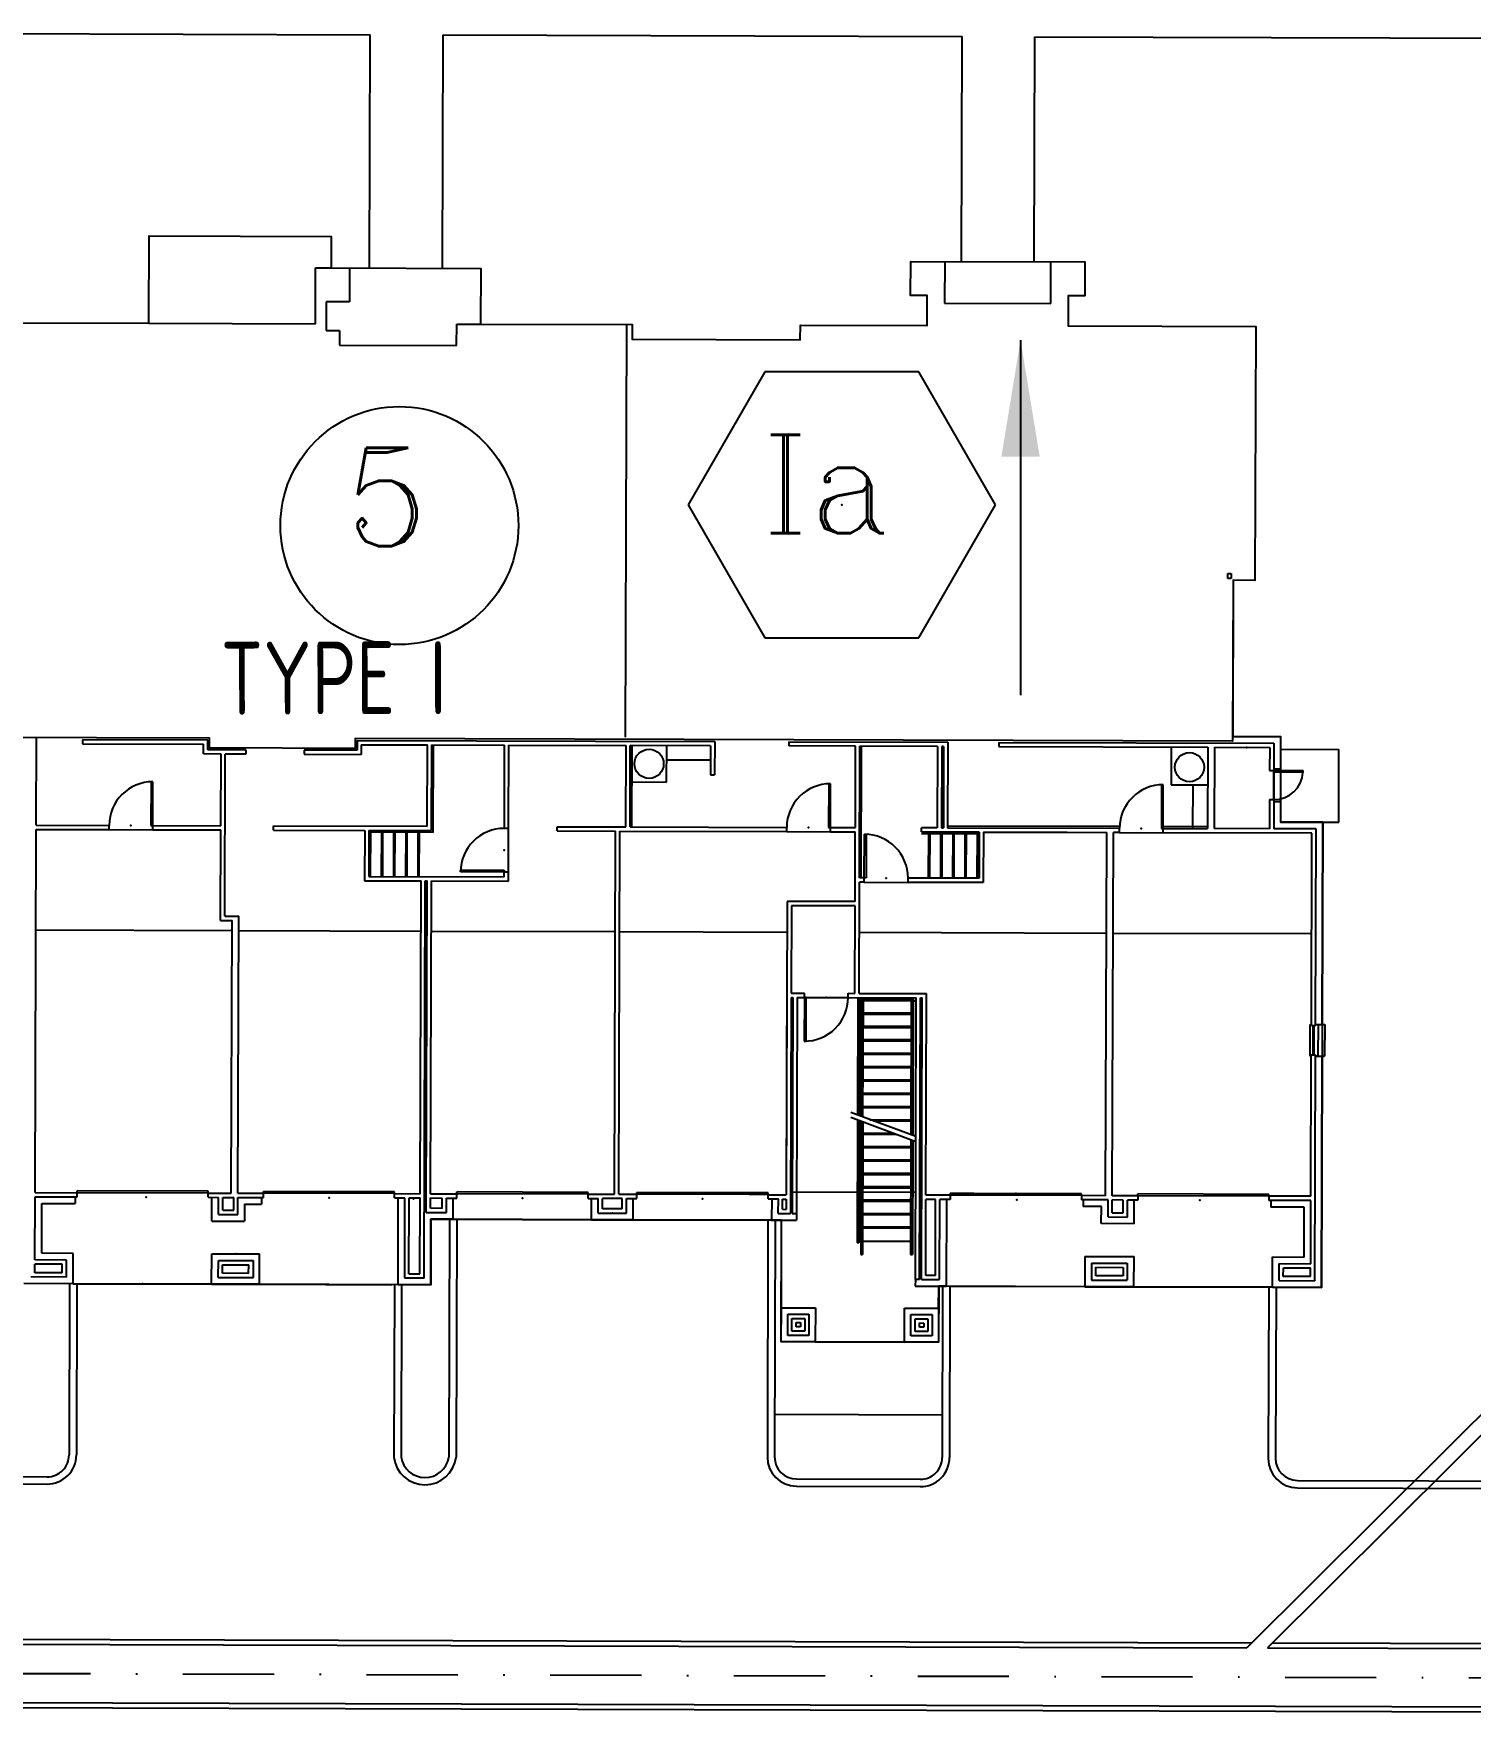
# Model space of a CAD drawing. Header units: feet. Extents: x 26064 to 27719, y 16802 to 28989.
# Drawn here: x 26972.8 to 27071.3, y 17571.9 to 17687.1 of the extents above; entities that cross this region are included whole.
import ezdxf
from ezdxf.enums import TextEntityAlignment as Align

# ---------------------------------------------------------------- set-up
doc = ezdxf.new("R2010")
doc.units = ezdxf.units.FT
doc.header["$LTSCALE"] = 50
doc.header["$MEASUREMENT"] = 0
doc.header["$PDSIZE"] = -0.5
doc.linetypes.add('CENTERPL', pattern=[0.25, 0.125, -0.0625, 0, -0.0625])
for name, color, linetype in [('BUILDING-DOORS-EXT', 2, 'Continuous'), ('BUILDING-INTERIOR', 251, 'Continuous'), ('BUILDINGS', 5, 'Continuous'), ('CL-ROADS', 9, 'CENTERPL'), ('CURB-B', 4, 'Continuous'), ('CURB-F', 32, 'Continuous'), ('SD-INNER', 51, 'Continuous'), ('SD-OUTER', 6, 'Continuous'), ('SD-OUTER-PRIVATE', 6, 'Continuous'), ('SD-STRUCTURE', 6, 'Continuous'), ('SIDEWALK', 9, 'Continuous')]:
    doc.layers.add(name, color=color, linetype=linetype)
doc.styles.add('DCADTXTSTYLE2', font='ARCHITXT')
doc.styles.add('DCADTXTSTYLE3', font='ROMANC')
doc.styles.add('ls80', font='simplex', dxfattribs={"oblique": 15, "height": 4})
doc.dimstyles.new('dim', dxfattribs={"dimtxt": 0.18, "dimasz": 0.16, "dimexe": 0.0625, "dimexo": 0.0625, "dimgap": 0.03, "dimtad": 3, "dimdec": 4, "dimzin": 0, "dimdsep": 46, "dimtxsty": 'ls80', "dimcen": 0.09, "dimclrd": 256, "dimclre": 256, "dimclrt": 256, "dimaunit": 1, "dimadec": 4, "dimazin": 0, "dimtfac": 1, "dimtdec": 4, "dimtofl": 0, "dimtmove": 2, "dimatfit": 3, "dimfxl": 0, "dimtolj": 1, "dimtzin": 0, "dimlwd": -1, "dimlwe": -1, "dimarcsym": 0})

msp = doc.modelspace()

# ---------------------------------------------------------------- linework, layer by layer
at = {"layer": 'BUILDING-DOORS-EXT', "color": 7}
for p, q in [((27059.84888, 17636.44082), (27057.84965, 17636.44665)), ((27057.85001, 17636.5716), (27059.84924, 17636.56577)), ((27059.84888, 17636.4408), (27059.84924, 17636.56575))]:
    msp.add_line(p, q, dxfattribs=at)
msp.add_arc((27057.8708, 17636.55069), 1.9785, 269.2292546, 356.8887487, dxfattribs=at)
at = {"layer": 'BUILDING-INTERIOR', "color": 7, "ltscale": 12}
for p, q in [((26992.10995, 17667.21035), (26992.12114, 17671.04221)), ((26992.12114, 17671.04221), (26993.18323, 17671.03911)), ((26994.45358, 17671.03541), (26994.44677, 17668.70296)), ((27035.27287, 17671.47856), (27035.26455, 17668.62549)), ((27042.5534, 17668.60421), (27042.56172, 17671.45728)), ((26992.84322, 17668.70764), (26992.8375, 17666.75006)), ((26994.44677, 17668.70296), (26992.84322, 17668.70764)), ((27035.26455, 17668.62549), (27042.5534, 17668.60421)), ((26980.67686, 17667.24372), (26992.10995, 17667.21035)), ((27001.78948, 17665.72431), (27001.79373, 17667.18208)), ((27001.79373, 17667.18208), (27003.43893, 17667.17728)), ((27013.4351, 17667.14811), (27013.35256, 17638.86733)), ((26992.8375, 17666.75006), (26993.75381, 17666.74739)), ((26993.75381, 17666.74739), (26993.7509, 17665.74777)), ((26993.7509, 17665.74777), (27001.78948, 17665.72431)), ((27054.68127, 17649.74257), (27054.68225, 17650.07577)), ((27054.68225, 17650.07577), (27054.93215, 17650.07504)), ((27054.93215, 17650.07504), (27054.93118, 17649.74184)), ((27054.93118, 17649.74184), (27054.68127, 17649.74257)), ((26972.95424, 17632.82088), (26972.97175, 17638.81856)), ((26976.13683, 17638.68437), (26976.13598, 17638.39282)), ((26976.13598, 17638.39282), (26984.42447, 17638.36862)), ((26984.71687, 17638.65933), (26976.13683, 17638.68437)), ((26984.42252, 17637.70221), (26984.42447, 17638.36862)), ((26984.71493, 17637.99292), (26984.71687, 17638.65933)), ((26994.96293, 17638.62945), (26994.96099, 17637.96304)), ((26994.96293, 17638.62945), (27019.49517, 17638.55784)), ((26995.25364, 17638.33705), (26995.25169, 17637.67064)), ((26995.25364, 17638.33705), (26999.79354, 17638.3238)), ((27019.49517, 17638.55784), (27019.48849, 17636.26706)), ((27024.57658, 17638.54301), (27024.57574, 17638.25146)), ((27024.57659, 17638.54301), (27035.48903, 17638.51116)), ((27035.48903, 17638.51116), (27035.47189, 17632.63842)), ((27038.98768, 17638.50095), (27038.98683, 17638.2094)), ((27038.98768, 17638.50095), (27057.85548, 17638.44589)), ((27055.02452, 17638.91231), (27058.31497, 17638.90271)), ((27057.85548, 17638.44589), (27057.85001, 17636.5716)), ((27058.31497, 17638.90271), (27058.30853, 17636.69521)), ((26985.63037, 17637.69869), (26984.42252, 17637.70221)), ((26987.33892, 17637.98526), (26984.71493, 17637.99292)), ((26985.61603, 17632.78393), (26985.63037, 17637.69869)), ((26985.88947, 17626.57713), (26985.92193, 17637.69784)), ((26987.33807, 17637.6937), (26985.92193, 17637.69784)), ((26987.33892, 17637.98526), (26987.33807, 17637.6937)), ((26991.33741, 17637.97362), (26991.33656, 17637.68206)), ((26991.33656, 17637.68206), (26995.25169, 17637.67064)), ((26994.96099, 17637.96304), (26991.33741, 17637.97362)), ((26999.77724, 17632.7426), (26999.79354, 17638.3238)), ((27000.06795, 17632.45019), (27000.08509, 17638.32294)), ((27000.08509, 17638.32294), (27005.08317, 17638.30835)), ((27000.19254, 17632.32488), (27000.21005, 17638.32257)), ((27005.06652, 17632.6022), (27005.08317, 17638.30835)), ((27005.35807, 17632.60135), (27005.37472, 17638.3075)), ((27005.37472, 17638.3075), (27013.41333, 17638.28404)), ((27013.39705, 17632.70285), (27013.41333, 17638.28404)), ((27013.68859, 17632.702), (27013.70488, 17638.28318)), ((27019.20277, 17638.26714), (27013.70488, 17638.28318)), ((27013.81354, 17632.70163), (27013.82983, 17638.28282)), ((27019.19985, 17637.26752), (27016.201, 17637.27628)), ((27019.20277, 17638.26714), (27019.19693, 17636.26791)), ((27029.15725, 17638.23809), (27024.57574, 17638.25146)), ((27029.14095, 17632.6569), (27029.15725, 17638.23809)), ((27029.42241, 17629.19903), (27029.4488, 17638.23724)), ((27034.78012, 17638.22168), (27029.4488, 17638.23724)), ((27029.54737, 17629.19867), (27029.57375, 17638.23687)), ((27034.78012, 17638.22168), (27034.76382, 17632.64049)), ((27035.07167, 17638.22083), (27035.05538, 17632.63964)), ((27035.19662, 17638.22046), (27035.07167, 17638.22083)), ((27035.19662, 17638.22046), (27035.18033, 17632.63927)), ((27038.98683, 17638.2094), (27053.31465, 17638.16758)), ((27053.31465, 17638.16758), (27053.29836, 17632.58639)), ((27053.77281, 17638.16624), (27053.75652, 17632.58506)), ((27053.77281, 17638.16624), (27057.56308, 17638.15518)), ((27057.56308, 17638.15518), (27057.55846, 17636.57245)), ((27019.19693, 17636.26791), (27019.48849, 17636.26706)), ((27057.55846, 17636.57245), (27057.85002, 17636.5716)), ((27057.85002, 17636.5716), (27057.84369, 17634.40576)), ((27057.84418, 17634.57237), (27057.85001, 17636.5716)), ((27057.84965, 17636.44665), (27057.85002, 17636.5716)), ((27057.85037, 17636.69655), (27058.30853, 17636.69521)), ((26980.83497, 17635.79676), (26980.82621, 17632.79791)), ((26980.95992, 17635.79639), (26980.83497, 17635.79676)), ((26980.95117, 17632.79754), (26980.95992, 17635.79639)), ((27027.31711, 17635.6611), (27027.30836, 17632.66225)), ((27027.44206, 17635.66073), (27027.31711, 17635.6611)), ((27027.43331, 17632.66188), (27027.44206, 17635.66073)), ((27050.14171, 17635.59448), (27050.13296, 17632.59563)), ((27050.26666, 17635.59412), (27050.14171, 17635.59448)), ((27050.25791, 17632.59527), (27050.26666, 17635.59412)), ((27052.29874, 17632.58931), (27052.3075, 17635.58816)), ((27057.55263, 17634.57322), (27057.5468, 17632.574)), ((27057.55263, 17634.57322), (27057.84418, 17634.57237)), ((27057.84419, 17634.57237), (27057.83835, 17632.57314)), ((27057.84382, 17634.44742), (27058.30198, 17634.44608)), ((27058.30198, 17634.44608), (27058.29784, 17633.02996)), ((26972.95424, 17632.82088), (26977.95232, 17632.8063)), ((26977.95147, 17632.51474), (26977.95232, 17632.8063)), ((26980.82621, 17632.79791), (26980.95117, 17632.79754)), ((26980.95031, 17632.50599), (26980.95117, 17632.79754)), ((26980.95117, 17632.79754), (26985.61603, 17632.78393)), ((26989.2388, 17632.4818), (26989.23965, 17632.77335)), ((26989.23965, 17632.77335), (26999.77724, 17632.7426)), ((27005.35807, 17632.60135), (27005.06652, 17632.6022)), ((27005.34932, 17629.6025), (27005.35807, 17632.60135)), ((27008.68963, 17632.42503), (27008.69049, 17632.71659)), ((27008.69049, 17632.71659), (27013.39704, 17632.70285)), ((27013.68859, 17632.702), (27024.43446, 17632.67064)), ((27024.43361, 17632.37908), (27024.43446, 17632.67064)), ((27027.30836, 17632.66225), (27027.43331, 17632.66188)), ((27027.43246, 17632.37033), (27027.43331, 17632.66188)), ((27027.43331, 17632.66188), (27029.14095, 17632.6569)), ((27033.6801, 17632.35209), (27033.68095, 17632.64365)), ((27034.76382, 17632.64049), (27033.68095, 17632.64365)), ((27035.05538, 17632.63964), (27035.18033, 17632.63927)), ((27035.47189, 17632.63842), (27047.25907, 17632.60402)), ((27047.25943, 17632.72897), (27035.47225, 17632.76337)), ((27047.25821, 17632.31246), (27047.25907, 17632.60402)), ((27050.13296, 17632.59563), (27050.25791, 17632.59527)), ((27050.25706, 17632.30371), (27050.25791, 17632.59527)), ((27050.25791, 17632.59527), (27053.29836, 17632.58639)), ((27053.29872, 17632.71135), (27050.25828, 17632.72022)), ((27057.5468, 17632.574), (27053.75652, 17632.58506)), ((27060.75388, 17632.56463), (27057.83835, 17632.57314)), ((27061.21337, 17633.02145), (27058.29784, 17633.02996)), ((27061.17289, 17619.15178), (27061.21337, 17633.02145)), ((26972.8807, 17607.62224), (26972.95339, 17632.52933)), ((26972.95339, 17632.52933), (26977.95147, 17632.51474)), ((26977.95147, 17632.51474), (26980.95031, 17632.50599)), ((26980.95031, 17632.50599), (26985.61518, 17632.49238)), ((26985.59706, 17626.28643), (26985.61518, 17632.49238)), ((26989.2388, 17632.4818), (26995.48638, 17632.46357)), ((26995.48638, 17632.46357), (26995.47629, 17629.00655)), ((26995.77794, 17632.46271), (26995.7687, 17629.29726)), ((26995.77794, 17632.46271), (27000.06795, 17632.45019)), ((26995.89365, 17629.29689), (26995.90289, 17632.46235)), ((27000.19254, 17632.32488), (26995.90252, 17632.3374)), ((26996.72667, 17629.29446), (26996.73591, 17632.45992)), ((26997.55968, 17629.29203), (26997.56892, 17632.45749)), ((26998.39269, 17629.2896), (26998.40193, 17632.45506)), ((26999.22571, 17629.28717), (26999.23495, 17632.45262)), ((27008.68963, 17632.42503), (27012.68811, 17632.41336)), ((27012.61541, 17607.50627), (27012.68811, 17632.41336)), ((27012.90696, 17607.50542), (27012.97966, 17632.41251)), ((27012.97966, 17632.41251), (27024.43361, 17632.37908)), ((27024.43361, 17632.37908), (27027.43246, 17632.37033)), ((27027.43246, 17632.37033), (27029.1401, 17632.36534)), ((27029.12612, 17627.57551), (27029.1401, 17632.36534)), ((27029.75562, 17629.19806), (27029.76437, 17632.19691)), ((27029.76437, 17632.19691), (27029.88932, 17632.19654)), ((27029.88932, 17632.19654), (27029.88057, 17629.1977)), ((27037.63656, 17632.21559), (27033.67974, 17632.22714)), ((27037.63692, 17632.34055), (27033.6801, 17632.35209)), ((27034.17067, 17629.18518), (27034.17991, 17632.35064)), ((27035.00368, 17629.18274), (27035.01292, 17632.3482)), ((27035.8367, 17629.18031), (27035.84593, 17632.34577)), ((27036.66971, 17629.17788), (27036.67895, 17632.34334)), ((27037.50272, 17629.17545), (27037.51196, 17632.34091)), ((27037.63692, 17632.34055), (27037.62768, 17629.17509)), ((27037.92848, 17632.33969), (27037.91839, 17628.88268)), ((27043.67625, 17632.32292), (27037.92848, 17632.33969)), ((27037.97009, 17632.33957), (27046.38355, 17632.31502)), ((27046.31086, 17607.40792), (27046.38355, 17632.31502)), ((27046.76901, 17607.40658), (27046.84171, 17632.31368)), ((27047.25821, 17632.31246), (27046.84171, 17632.31368)), ((27047.25821, 17632.31246), (27050.25706, 17632.30371)), ((27060.46147, 17632.27393), (27050.25706, 17632.30371)), ((27060.42294, 17619.07066), (27060.46147, 17632.27393)), ((27060.71449, 17619.06981), (27060.75388, 17632.56463)), ((26995.7687, 17629.29726), (27005.05679, 17629.27015)), ((27002.05892, 17629.6121), (27002.05928, 17629.73706)), ((27005.05777, 17629.60335), (27002.05892, 17629.6121)), ((27002.05928, 17629.73706), (27005.05813, 17629.7283)), ((27005.05679, 17629.27015), (27005.05777, 17629.60335)), ((27005.05813, 17629.7283), (27005.05777, 17629.60335)), ((27005.34932, 17629.6025), (27005.05777, 17629.60335)), ((27005.3475, 17628.97774), (27005.34932, 17629.6025)), ((27029.75562, 17629.19806), (27029.42241, 17629.19903)), ((27029.75477, 17628.90651), (27029.75562, 17629.19806)), ((27029.88057, 17629.1977), (27029.75562, 17629.19806)), ((27032.75361, 17628.89775), (27032.75447, 17629.18931)), ((27037.62768, 17629.17509), (27032.75447, 17629.18931)), ((26995.47629, 17629.00655), (26999.3498, 17628.99525)), ((26999.2872, 17607.54517), (26999.3498, 17628.99525)), ((26999.56186, 17601.75486), (26999.64136, 17628.9944)), ((26999.64136, 17628.9944), (26999.76631, 17628.99403)), ((26999.69994, 17606.25278), (26999.76631, 17628.99403)), ((26999.99526, 17607.5431), (27000.05786, 17628.99318)), ((27000.05786, 17628.99318), (27005.3475, 17628.97774)), ((27029.39932, 17621.28542), (27029.42156, 17628.90748)), ((27029.75477, 17628.90651), (27029.42156, 17628.90748)), ((27029.75477, 17628.90651), (27032.75361, 17628.89775)), ((27037.91839, 17628.88268), (27032.75361, 17628.89775)), ((27033.75332, 17628.89484), (27033.62837, 17628.8952)), ((27024.46128, 17627.58912), (27024.40257, 17607.47187)), ((27029.12612, 17627.57551), (27024.46128, 17627.58912)), ((27024.75198, 17627.29672), (27024.73448, 17621.29903)), ((27029.12527, 17627.28395), (27024.75198, 17627.29672)), ((27029.10776, 17621.28627), (27029.12527, 17627.28395)), ((26985.59706, 17626.28643), (26986.38842, 17626.28412)), ((26985.88947, 17626.57713), (26986.84743, 17626.57434)), ((26986.33384, 17607.58297), (26986.38842, 17626.28412)), ((26986.792, 17607.58164), (26986.84743, 17626.57434)), ((26986.38635, 17625.57606), (26972.93321, 17625.61533)), ((26999.33971, 17625.53825), (26986.84451, 17625.57472)), ((27012.66793, 17625.49935), (27000.04777, 17625.53619)), ((27024.45508, 17625.46495), (27012.95948, 17625.4985)), ((27046.36338, 17625.40101), (27029.41147, 17625.45048)), ((27060.44127, 17625.35992), (27046.82153, 17625.39967)), ((27024.44783, 17622.93633), (27024.40269, 17607.47186)), ((27024.73938, 17622.93548), (27024.73461, 17621.29903)), ((27029.10789, 17621.28627), (27029.11267, 17622.92272)), ((27029.39945, 17621.28542), (27029.40422, 17622.92187)), ((27024.73461, 17621.29903), (27025.65092, 17621.29636)), ((27025.65007, 17621.0048), (27025.65092, 17621.29636)), ((27028.64892, 17620.99605), (27028.64977, 17621.2876)), ((27028.64977, 17621.2876), (27029.10789, 17621.28627)), ((27029.39945, 17621.28542), (27034.02262, 17621.27192)), ((27033.98213, 17607.4439), (27034.02249, 17621.27193)), ((27033.98226, 17607.4439), (27034.02262, 17621.27192)), ((27024.73363, 17621.00748), (27024.69031, 17606.17984)), ((27024.73375, 17621.00748), (27024.69044, 17606.17984)), ((27024.73375, 17621.00748), (27024.85871, 17621.00711)), ((27024.85871, 17621.00711), (27024.81538, 17606.17948)), ((27025.15026, 17621.00626), (27025.10693, 17606.17863)), ((27025.15026, 17621.00626), (27025.65007, 17621.0048)), ((27025.65007, 17621.0048), (27025.64132, 17618.00595)), ((27025.65007, 17621.0048), (27028.64892, 17620.99605)), ((27025.77502, 17621.00444), (27025.65007, 17621.0048)), ((27025.76627, 17618.00559), (27025.77502, 17621.00444)), ((27028.64892, 17620.99605), (27033.3137, 17620.98243)), ((27033.2573, 17601.65653), (27033.3137, 17620.98243)), ((27033.54886, 17601.65568), (27033.60526, 17620.98158)), ((27033.60526, 17620.98158), (27033.73021, 17620.98122)), ((27033.67381, 17601.65531), (27033.73021, 17620.98122)), ((27060.33357, 17616.98837), (27060.33988, 17619.15421)), ((27060.33988, 17619.15421), (27060.42318, 17619.15397)), ((27060.42294, 17619.07066), (27060.71449, 17619.06981)), ((27060.54205, 17617.07107), (27060.54789, 17619.0703)), ((27060.58954, 17619.07018), (27060.58371, 17617.07095)), ((27060.71474, 17619.15311), (27060.88134, 17619.15263)), ((27060.71474, 17619.15311), (27061.17289, 17619.15178)), ((27060.88134, 17619.15263), (27060.87502, 17616.98679)), ((27061.17289, 17619.15178), (27061.3395, 17619.15129)), ((27061.3395, 17619.15129), (27061.33317, 17616.98546)), ((27025.64132, 17618.00595), (27025.76627, 17618.00559)), ((27060.41686, 17616.98813), (27060.33357, 17616.98837)), ((27060.38878, 17607.36683), (27060.4171, 17617.07143)), ((27060.4171, 17617.07143), (27060.70866, 17617.07058)), ((27060.66344, 17601.57654), (27060.70866, 17617.07058)), ((27060.87502, 17616.98679), (27060.70841, 17616.98728)), ((27060.70841, 17616.98728), (27061.16657, 17616.98594)), ((27061.12026, 17601.11705), (27061.16657, 17616.98594)), ((27061.16657, 17616.98594), (27061.33317, 17616.98546)), ((27029.2907, 17612.58728), (27029.26614, 17604.16725)), ((27029.41551, 17612.53953), (27029.39109, 17604.16689)), ((27029.54033, 17612.49179), (27029.51373, 17603.37516)), ((27029.66515, 17612.44405), (27029.63868, 17603.37479)), ((27029.41017, 17610.70604), (27029.53512, 17610.70568)), ((27029.41284, 17611.62235), (27029.53779, 17611.62199)), ((27029.66007, 17610.70531), (27032.95048, 17610.69571)), ((27029.66275, 17611.62163), (27031.95674, 17611.61493)), ((27032.95204, 17611.23422), (27032.92908, 17603.36519)), ((27033.07685, 17611.18648), (27033.05403, 17603.36483)), ((27029.4075, 17609.78973), (27029.53244, 17609.78936)), ((27029.6574, 17609.789), (27032.9478, 17609.77939)), ((27029.40482, 17608.87341), (27029.52977, 17608.87305)), ((27029.65472, 17608.87268), (27032.94513, 17608.86308)), ((26972.8672, 17602.99901), (26972.87985, 17607.33068)), ((26972.87985, 17607.33068), (26975.75374, 17607.32229)), ((26972.8807, 17607.62224), (26975.75459, 17607.61385)), ((26975.62879, 17607.32266), (26975.62745, 17606.8645)), ((26975.75374, 17607.32229), (26975.75459, 17607.61385)), ((26975.75459, 17607.61385), (26975.75496, 17607.7388)), ((26984.75113, 17607.58759), (26975.75459, 17607.61385)), ((26984.7515, 17607.71254), (26975.75496, 17607.7388)), ((26984.75028, 17607.29604), (26984.75113, 17607.58759)), ((26984.75028, 17607.29604), (26985.45834, 17607.29397)), ((26984.75113, 17607.58759), (26984.7515, 17607.71254)), ((26984.75113, 17607.58759), (26986.33384, 17607.58297)), ((26984.99544, 17605.67092), (26985.00019, 17607.29531)), ((26985.45494, 17606.12774), (26985.45834, 17607.29397)), ((26985.74734, 17606.41844), (26985.7499, 17607.29312)), ((26985.7499, 17607.29312), (26986.4996, 17607.29093)), ((26986.49704, 17606.41626), (26986.4996, 17607.29093)), ((26986.78775, 17606.12385), (26986.79115, 17607.29008)), ((26986.79115, 17607.29008), (26988.54048, 17607.28498)), ((26986.792, 17607.58164), (26988.54133, 17607.57653)), ((26988.41553, 17607.28534), (26988.41419, 17606.82718)), ((26988.54048, 17607.28498), (26988.54133, 17607.57653)), ((26988.54133, 17607.57653), (26988.54169, 17607.70148)), ((26997.53787, 17607.55027), (26988.54133, 17607.57653)), ((26997.53824, 17607.67522), (26988.54169, 17607.70148)), ((26997.53702, 17607.25872), (26997.53787, 17607.55027)), ((26997.53702, 17607.25872), (26998.24508, 17607.25665)), ((26997.53787, 17607.55027), (26997.53824, 17607.67522)), ((26997.53787, 17607.55027), (26999.2872, 17607.54517)), ((26997.76954, 17601.30193), (26997.78692, 17607.25799)), ((26998.22904, 17601.75875), (26998.24508, 17607.25665)), ((26998.52144, 17602.04946), (26998.53664, 17607.2558)), ((26998.53664, 17607.2558), (26999.28635, 17607.25361)), ((26999.27115, 17602.04727), (26999.28635, 17607.25361)), ((26999.99234, 17606.54349), (26999.99441, 17607.25155)), ((26999.99441, 17607.25155), (27000.8066, 17607.24918)), ((26999.99526, 17607.5431), (27001.80707, 17607.53781)), ((27000.80453, 17606.54111), (27000.8066, 17607.24918)), ((27001.09524, 17606.24871), (27001.09815, 17607.24832)), ((27001.09815, 17607.24832), (27001.80622, 17607.24626)), ((27001.55206, 17605.78921), (27001.55631, 17607.24699)), ((27001.80622, 17607.24626), (27001.80707, 17607.53781)), ((27001.80707, 17607.53781), (27001.80743, 17607.66276)), ((27010.80361, 17607.51156), (27001.80707, 17607.53781)), ((27010.80397, 17607.63651), (27001.80743, 17607.66276)), ((27010.80276, 17607.22), (27010.80361, 17607.51156)), ((27010.80361, 17607.51156), (27010.80397, 17607.63651)), ((27010.80361, 17607.51156), (27012.61541, 17607.50627)), ((27012.90696, 17607.50542), (27014.15649, 17607.50177)), ((27014.15564, 17607.21022), (27014.15649, 17607.50177)), ((27014.15649, 17607.50177), (27014.15685, 17607.62672)), ((27021.85493, 17607.4793), (27014.15649, 17607.50177)), ((27021.85529, 17607.60425), (27014.15685, 17607.62672)), ((27023.15316, 17607.47551), (27021.85493, 17607.4793)), ((27023.15352, 17607.60046), (27021.85529, 17607.60425)), ((27023.15231, 17607.18396), (27023.15316, 17607.47551)), ((27023.15316, 17607.47551), (27023.15352, 17607.60046)), ((27023.15316, 17607.47551), (27024.40269, 17607.47186)), ((27029.40215, 17607.9571), (27029.5271, 17607.95673)), ((27029.65205, 17607.95637), (27032.94245, 17607.94677)), ((27035.64835, 17607.43904), (27033.98226, 17607.4439)), ((27035.64835, 17607.43904), (27035.6475, 17607.14748)), ((27035.64835, 17607.43904), (27035.64871, 17607.56399)), ((27037.27017, 17607.43431), (27035.64835, 17607.43904)), ((27037.27053, 17607.55926), (27035.64871, 17607.56399)), ((27044.64476, 17607.41278), (27037.27016, 17607.43431)), ((27044.64513, 17607.53774), (27037.27053, 17607.55926)), ((27044.64476, 17607.41278), (27044.64391, 17607.12123)), ((27044.64476, 17607.41278), (27044.64513, 17607.53774)), ((27046.31086, 17607.40792), (27044.64476, 17607.41278)), ((27048.51834, 17607.40148), (27046.76901, 17607.40658)), ((27048.51834, 17607.40148), (27048.51749, 17607.10992)), ((27048.51834, 17607.40148), (27048.51871, 17607.52643)), ((27057.51488, 17607.37522), (27048.51834, 17607.40148)), ((27057.51525, 17607.50017), (27048.51871, 17607.52643)), ((27057.51488, 17607.37522), (27057.51403, 17607.08367)), ((27057.51488, 17607.37522), (27057.51525, 17607.50017)), ((27060.38878, 17607.36683), (27057.51488, 17607.37522)), ((26973.3267, 17603.45583), (26973.33667, 17606.87119)), ((26973.33667, 17606.87119), (26975.62745, 17606.8645)), ((26985.45494, 17606.12774), (26986.78775, 17606.12385)), ((26985.74734, 17606.41844), (26986.49704, 17606.41626)), ((26987.24797, 17606.83059), (26987.24457, 17605.66436)), ((26987.24797, 17606.83059), (26988.41419, 17606.82718)), ((26998.79411, 17607.18649), (26998.87335, 17607.18625)), ((26999.69994, 17606.25278), (27001.09524, 17606.24871)), ((27000.80453, 17606.54111), (26999.99234, 17606.54349)), ((27010.80276, 17607.22), (27011.51082, 17607.21793)), ((27011.04841, 17605.7615), (27011.05266, 17607.21927)), ((27011.5079, 17606.21832), (27011.51082, 17607.21793)), ((27011.5079, 17606.21832), (27013.44472, 17606.21267)), ((27011.80031, 17606.50902), (27011.80237, 17607.21708)), ((27013.15402, 17606.50507), (27011.80031, 17606.50902)), ((27013.15608, 17607.21313), (27011.80237, 17607.21708)), ((27013.15402, 17606.50507), (27013.15608, 17607.21313)), ((27013.44472, 17606.21267), (27013.44764, 17607.21228)), ((27013.44764, 17607.21228), (27014.15564, 17607.21022)), ((27013.90154, 17605.75317), (27013.9058, 17607.21094)), ((27023.15231, 17607.18396), (27023.86032, 17607.18189)), ((27023.40215, 17607.18323), (27023.39789, 17605.72545)), ((27023.8574, 17606.18227), (27023.86032, 17607.18189)), ((27023.8574, 17606.18227), (27024.69044, 17606.17984)), ((27024.1498, 17606.47298), (27024.15187, 17607.18104)), ((27024.1498, 17606.47298), (27024.39978, 17606.47225)), ((27024.15187, 17607.18104), (27024.40184, 17607.18031)), ((27024.40184, 17607.18031), (27024.39978, 17606.47225)), ((27024.81538, 17606.17948), (27025.10693, 17606.17863)), ((27025.10693, 17606.17863), (27025.10559, 17605.72047)), ((27029.3968, 17606.12447), (27029.52175, 17606.1241)), ((27029.39948, 17607.04078), (27029.52442, 17607.04042)), ((27029.6467, 17606.12374), (27032.9371, 17606.11414)), ((27029.64938, 17607.04005), (27032.93978, 17607.03045)), ((27033.96621, 17601.94602), (27033.98141, 17607.15235)), ((27034.64782, 17607.1504), (27033.98141, 17607.15235)), ((27034.63262, 17601.94407), (27034.64782, 17607.1504)), ((27034.92333, 17601.65167), (27034.93937, 17607.14955)), ((27035.6475, 17607.14748), (27034.93937, 17607.14955)), ((27035.39753, 17607.14821), (27035.38015, 17601.19217)), ((27046.47661, 17607.11588), (27044.64391, 17607.12123)), ((27044.76887, 17607.12087), (27044.76753, 17606.66271)), ((27046.01711, 17606.65906), (27044.76753, 17606.66271)), ((27046.01371, 17605.49284), (27046.01711, 17606.65906)), ((27046.4732, 17605.94966), (27046.47661, 17607.11588)), ((27046.76561, 17606.24037), (27046.76816, 17607.11503)), ((27046.76561, 17606.24037), (27047.51532, 17606.23818)), ((27047.51788, 17607.11284), (27046.76816, 17607.11503)), ((27047.51532, 17606.23818), (27047.51788, 17607.11284)), ((27047.80603, 17605.94577), (27047.80943, 17607.11199)), ((27048.51749, 17607.10992), (27047.80943, 17607.11199)), ((27048.26285, 17605.48628), (27048.26759, 17607.11065)), ((27060.38793, 17607.07528), (27057.51403, 17607.08367)), ((27057.63898, 17607.0833), (27057.63765, 17606.62515)), ((27059.92843, 17606.61846), (27057.63765, 17606.62515)), ((27059.91847, 17603.20311), (27059.92843, 17606.61846)), ((27060.37529, 17602.74361), (27060.38793, 17607.07528)), ((26984.99544, 17605.67092), (26987.24457, 17605.66436)), ((27000.01868, 17601.29537), (27000.03181, 17605.79365)), ((27000.03181, 17605.79365), (27001.55206, 17605.78921)), ((27001.55206, 17605.78921), (27011.04841, 17605.7615)), ((27011.04841, 17605.7615), (27013.90154, 17605.75317)), ((27013.90154, 17605.75317), (27023.35625, 17605.72558)), ((27023.39789, 17605.72545), (27025.10559, 17605.72047)), ((27024.06765, 17599.72575), (27024.08516, 17605.72345)), ((27029.39413, 17605.20815), (27029.51908, 17605.20779)), ((27029.64403, 17605.20742), (27032.93443, 17605.19782)), ((27048.26285, 17605.48628), (27046.01371, 17605.49284)), ((27046.4732, 17605.94966), (27047.80603, 17605.94577)), ((27029.39109, 17604.16689), (27029.26614, 17604.16725)), ((27029.39145, 17604.29184), (27029.51641, 17604.29147)), ((27029.64135, 17604.29111), (27032.93175, 17604.28151)), ((26972.86465, 17602.12434), (26972.86635, 17602.70745)), ((26974.74063, 17602.70198), (26972.86635, 17602.70745)), ((26975.03304, 17602.99269), (26972.8672, 17602.99901)), ((26975.49253, 17603.44951), (26973.3267, 17603.45583)), ((26974.73893, 17602.11887), (26974.74063, 17602.70198)), ((26975.02963, 17601.82647), (26975.03304, 17602.99269)), ((26975.48645, 17601.36698), (26975.49253, 17603.44951)), ((26984.9828, 17601.33925), (26984.98888, 17603.42179)), ((26984.98888, 17603.42179), (26988.27927, 17603.41218)), ((26985.44231, 17601.79607), (26985.44572, 17602.96229)), ((26985.44572, 17602.96229), (26987.851, 17602.95527)), ((26985.73472, 17602.08678), (26985.73642, 17602.66989)), ((26985.73642, 17602.66989), (26987.52736, 17602.66466)), ((26987.52566, 17602.08155), (26987.52736, 17602.66466)), ((26987.8476, 17601.78905), (26987.851, 17602.95527)), ((26988.27319, 17601.32965), (26988.27927, 17603.41218)), ((27029.51373, 17603.37516), (27029.63868, 17603.37479)), ((27032.92908, 17603.36519), (27033.05403, 17603.36483)), ((27044.88258, 17603.24699), (27044.8765, 17601.16446)), ((27044.88258, 17603.24699), (27048.25628, 17603.23715)), ((27045.3394, 17602.7875), (27045.33599, 17601.62128)), ((27045.3394, 17602.7875), (27047.79679, 17602.78033)), ((27047.79679, 17602.78033), (27047.79338, 17601.61411)), ((27048.2502, 17601.15461), (27048.25628, 17603.23715)), ((27057.74655, 17601.1269), (27057.75263, 17603.20943)), ((27057.75263, 17603.20943), (27059.91847, 17603.20311)), ((27058.20605, 17601.58372), (27058.20945, 17602.74994)), ((27058.20945, 17602.74994), (27060.37529, 17602.74361)), ((26975.02963, 17601.82647), (26972.57224, 17601.83364)), ((26974.73893, 17602.11887), (26972.86465, 17602.12434)), ((26985.44231, 17601.79607), (26987.8476, 17601.78905)), ((26987.52566, 17602.08155), (26985.73472, 17602.08678)), ((26999.56186, 17601.75486), (26998.22904, 17601.75875)), ((26998.52144, 17602.04946), (26999.27115, 17602.04727)), ((27033.2573, 17601.65653), (27033.25597, 17601.19837)), ((27033.54886, 17601.65568), (27033.2573, 17601.65653)), ((27033.67381, 17601.65531), (27034.92333, 17601.65167)), ((27034.63262, 17601.94407), (27033.96621, 17601.94602)), ((27034.75679, 17601.65215), (27034.92333, 17601.65167)), ((27034.75679, 17601.65215), (27034.92333, 17601.65167)), ((27045.33599, 17601.62128), (27047.79338, 17601.61411)), ((27045.6284, 17601.91199), (27045.6301, 17602.49509)), ((27047.50268, 17601.90651), (27045.6284, 17601.91199)), ((27045.6301, 17602.49509), (27047.50438, 17602.48962)), ((27047.50438, 17602.48962), (27047.50268, 17601.90651)), ((27058.20605, 17601.58372), (27060.66344, 17601.57654)), ((27058.49845, 17601.87442), (27058.50016, 17602.45753)), ((27060.37273, 17601.86895), (27058.49845, 17601.87442)), ((27058.50016, 17602.45753), (27060.37443, 17602.45206)), ((27060.37273, 17601.86895), (27060.37443, 17602.45206)), ((26975.48645, 17601.36698), (26972.11275, 17601.37682)), ((26975.48645, 17601.36698), (26984.9828, 17601.33925)), ((26984.9828, 17601.33925), (26988.27319, 17601.32965)), ((26988.27319, 17601.32965), (26997.34259, 17601.30318)), ((27000.01868, 17601.29537), (26997.76954, 17601.30193)), ((27033.25597, 17601.19837), (27035.38015, 17601.19217)), ((27034.85514, 17599.69427), (27034.85952, 17601.19369)), ((27044.8765, 17601.16446), (27035.67177, 17601.19132)), ((27044.8765, 17601.16446), (27048.2502, 17601.15461)), ((27048.2502, 17601.15461), (27057.74655, 17601.1269)), ((27057.74655, 17601.1269), (27061.12026, 17601.11705)), ((27024.06085, 17597.39332), (27024.06765, 17599.72576)), ((27024.06765, 17599.72576), (27026.40009, 17599.71895)), ((27024.49946, 17597.82938), (27024.50371, 17599.28715)), ((27024.50371, 17599.28715), (27025.96148, 17599.28289)), ((27025.96148, 17599.28289), (27025.95723, 17597.82512)), ((27026.40009, 17599.71895), (27026.39328, 17597.38651)), ((27032.5159, 17597.36864), (27032.5227, 17599.70108)), ((27032.5227, 17599.70108), (27034.85514, 17599.69427)), ((27032.9545, 17597.8047), (27032.95876, 17599.26247)), ((27032.95876, 17599.26247), (27034.41653, 17599.25822)), ((27034.41653, 17599.25822), (27034.41228, 17597.80044)), ((27034.85514, 17599.69427), (27034.84833, 17597.36183)), ((27024.79186, 17598.12008), (27024.79441, 17598.99475)), ((27025.66652, 17598.11753), (27024.79186, 17598.12008)), ((27024.79441, 17598.99475), (27025.66908, 17598.99219)), ((27025.08427, 17598.41079), (27025.08512, 17598.70234)), ((27025.37582, 17598.40994), (27025.08427, 17598.41079)), ((27025.08512, 17598.70234), (27025.37667, 17598.70149)), ((27025.37667, 17598.70149), (27025.37582, 17598.40994)), ((27025.66908, 17598.99219), (27025.66652, 17598.11753)), ((27033.24691, 17598.0954), (27033.24946, 17598.97007)), ((27034.12157, 17598.09285), (27033.24691, 17598.0954)), ((27033.24946, 17598.97007), (27034.12413, 17598.96751)), ((27033.53932, 17598.38611), (27033.54017, 17598.67766)), ((27033.83087, 17598.38526), (27033.53932, 17598.38611)), ((27033.54017, 17598.67766), (27033.83172, 17598.67681)), ((27033.83172, 17598.67681), (27033.83087, 17598.38526)), ((27034.12413, 17598.96751), (27034.12157, 17598.09285)), ((27026.39328, 17597.38651), (27024.06085, 17597.39332)), ((27025.95723, 17597.82512), (27024.49946, 17597.82938)), ((27026.39328, 17597.38651), (27032.5159, 17597.36864)), ((27034.84833, 17597.36183), (27032.5159, 17597.36864)), ((27034.41228, 17597.80044), (27032.9545, 17597.8047))]:
    msp.add_line(p, q, dxfattribs=at)
at = {"layer": 'BUILDING-INTERIOR', "color": 7, "ltscale": 15}
for p, q in [((27022.94359, 17663.92237), (27017.67216, 17654.79189)), ((27033.48646, 17663.92237), (27022.94359, 17663.92237)), ((27038.75789, 17654.79189), (27033.48646, 17663.92237)), ((27017.67216, 17654.79189), (27022.94359, 17645.66157)), ((27033.48646, 17645.66157), (27038.75789, 17654.79189)), ((27022.94359, 17645.66157), (27033.48646, 17645.66157))]:
    msp.add_line(p, q, dxfattribs=at)
at = {"layer": 'BUILDING-INTERIOR', "color": 7, "ltscale": 8}
for p, q in [((27016.19662, 17635.77688), (27016.20392, 17638.27591)), ((27050.81539, 17638.09158), (27050.8081, 17635.59254)), ((27013.69759, 17635.78417), (27016.19662, 17635.77688)), ((27050.8081, 17635.59254), (27053.30714, 17635.58524))]:
    msp.add_line(p, q, dxfattribs=at)
at = {"layer": 'BUILDING-INTERIOR', "color": 7, "ltscale": 4}
for p, q in [((26995.81035, 17629.29713), (26995.81959, 17632.46259)), ((26996.64337, 17629.2947), (26996.6526, 17632.46016)), ((26997.47638, 17629.29227), (26997.48562, 17632.45773)), ((26998.30939, 17629.28984), (26998.31863, 17632.4553)), ((26999.14241, 17629.28741), (26999.15164, 17632.45287)), ((27034.25397, 17629.18493), (27034.26321, 17632.35039)), ((27035.08698, 17629.1825), (27035.09622, 17632.34796)), ((27035.92, 17629.18007), (27035.92924, 17632.34553)), ((27036.75301, 17629.17764), (27036.76225, 17632.3431)), ((27037.58602, 17629.17521), (27037.59526, 17632.34067)), ((27029.43715, 17619.95248), (27029.56211, 17619.95212)), ((27029.43983, 17620.8688), (27029.56478, 17620.86844)), ((27029.68706, 17619.95176), (27032.97746, 17619.94215)), ((27029.68973, 17620.86807), (27032.98013, 17620.85847)), ((27029.43448, 17619.03617), (27029.55944, 17619.03581)), ((27029.68438, 17619.03544), (27032.97478, 17619.02584)), ((27029.4318, 17618.11986), (27029.55676, 17618.11949)), ((27029.68171, 17618.11913), (27032.97211, 17618.10952)), ((27029.42913, 17617.20354), (27029.55409, 17617.20318)), ((27029.67903, 17617.20281), (27032.96944, 17617.19321)), ((27029.42378, 17615.37091), (27029.54873, 17615.37055)), ((27029.42646, 17616.28722), (27029.55141, 17616.28686)), ((27029.67369, 17615.37018), (27032.96408, 17615.36058)), ((27029.67636, 17616.28649), (27032.96676, 17616.27689)), ((27029.4211, 17614.4546), (27029.54606, 17614.45423)), ((27029.67101, 17614.45387), (27032.96141, 17614.44427)), ((27029.41843, 17613.53828), (27029.54339, 17613.53792)), ((27029.66834, 17613.53756), (27032.95873, 17613.52795)), ((27030.13817, 17612.61986), (27032.95606, 17612.61164)), ((27029.4104, 17610.78934), (27029.53536, 17610.78898)), ((27029.41308, 17611.70566), (27029.53804, 17611.70529)), ((27029.66031, 17610.78861), (27032.95071, 17610.77901)), ((27029.66299, 17611.70493), (27031.73728, 17611.69887)), ((27029.40774, 17609.87303), (27029.53269, 17609.87266)), ((27029.65764, 17609.8723), (27032.94805, 17609.8627)), ((27029.40507, 17608.95671), (27029.53001, 17608.95635)), ((27029.65497, 17608.95598), (27032.94537, 17608.94638)), ((27029.4024, 17608.0404), (27029.52734, 17608.04003)), ((27029.6523, 17608.03967), (27032.9427, 17608.03007)), ((27029.39705, 17606.20777), (27029.52199, 17606.2074)), ((27029.39972, 17607.12408), (27029.52467, 17607.12372)), ((27029.64694, 17606.20704), (27032.93735, 17606.19744)), ((27029.64962, 17607.12335), (27032.94002, 17607.11375)), ((27029.39437, 17605.29145), (27029.51932, 17605.29109)), ((27029.64427, 17605.29073), (27032.93467, 17605.28112))]:
    msp.add_line(p, q, dxfattribs=at)
at = {"layer": 'BUILDING-INTERIOR', "color": 7, "ltscale": 6}
for p, q in [((27029.31524, 17620.99411), (27029.29174, 17612.94363)), ((27029.44019, 17620.99375), (27029.41669, 17612.94327)), ((27029.43958, 17620.7855), (27029.56454, 17620.78513)), ((27029.54137, 17612.84814), (27029.56514, 17620.99338)), ((27029.66619, 17612.8004), (27029.6901, 17620.99302)), ((27029.68949, 17620.78477), (27032.97989, 17620.77516)), ((27032.9805, 17620.98341), (27032.95308, 17611.59057)), ((27033.10545, 17620.98305), (27033.07789, 17611.54283)), ((27033.10484, 17620.7748), (27033.3131, 17620.77419)), ((27029.43424, 17618.95286), (27029.55919, 17618.9525)), ((27029.43691, 17619.86918), (27029.56187, 17619.86881)), ((27029.68414, 17618.95213), (27032.97454, 17618.94253)), ((27029.68681, 17619.86845), (27032.97722, 17619.85885)), ((27029.43156, 17618.03655), (27029.55652, 17618.03618)), ((27029.68147, 17618.03582), (27032.97187, 17618.02622)), ((27029.42889, 17617.12024), (27029.55384, 17617.11988)), ((27029.67879, 17617.11951), (27032.96919, 17617.10991)), ((27029.42353, 17615.28761), (27029.54849, 17615.28725)), ((27029.42621, 17616.20392), (27029.55117, 17616.20356)), ((27029.67344, 17615.28688), (27032.96384, 17615.27728)), ((27029.67612, 17616.20319), (27032.96652, 17616.19359)), ((27029.42086, 17614.3713), (27029.54582, 17614.37093)), ((27029.67077, 17614.37057), (27032.96116, 17614.36097)), ((27029.41818, 17613.45498), (27029.54315, 17613.45462)), ((27029.66809, 17613.45425), (27032.95849, 17613.44465)), ((27030.48258, 17612.53555), (27032.95582, 17612.52834)), ((26975.75496, 17607.7388), (26975.75496, 17607.7388)), ((26984.7515, 17607.71254), (26975.75496, 17607.7388)), ((26984.7515, 17607.71254), (26984.7515, 17607.71254)), ((26988.54169, 17607.70148), (26988.54169, 17607.70148)), ((26997.53824, 17607.67522), (26988.54169, 17607.70148)), ((26997.53824, 17607.67522), (26997.53824, 17607.67522)), ((27001.80743, 17607.66276), (27001.80743, 17607.66276)), ((27010.80397, 17607.63651), (27001.80743, 17607.66276)), ((27010.80397, 17607.63651), (27010.80397, 17607.63651)), ((27014.15685, 17607.62672), (27014.15685, 17607.62672)), ((27021.85529, 17607.60425), (27014.15685, 17607.62672)), ((27023.15352, 17607.60046), (27021.85529, 17607.60425)), ((27023.15352, 17607.60046), (27023.15352, 17607.60046)), ((27024.69495, 17607.67926), (27033.27474, 17607.65423)), ((27035.64871, 17607.56399), (27035.64871, 17607.56399)), ((27037.27053, 17607.55926), (27035.64871, 17607.56399)), ((27044.64513, 17607.53774), (27037.27053, 17607.55926)), ((27044.64513, 17607.53774), (27044.64513, 17607.53774)), ((27048.51871, 17607.52643), (27048.51871, 17607.52643)), ((27057.51525, 17607.50017), (27048.51871, 17607.52643)), ((27057.51525, 17607.50017), (27057.51525, 17607.50017))]:
    msp.add_line(p, q, dxfattribs=at)
at = {"layer": 'BUILDING-INTERIOR', "color": 7, "ltscale": 48}
for p, q in [((27033.28592, 17611.46326), (27028.83409, 17613.11868)), ((27033.28488, 17611.1069), (27028.83305, 17612.76233))]:
    msp.add_line(p, q, dxfattribs=at)
at = {"layer": 'BUILDING-INTERIOR', "color": 7, "ltscale": 12}
msp.add_lwpolyline([(26969.38952, 17667.27667), (26980.67686, 17667.24372), (26980.69437, 17673.24141), (26993.18955, 17673.20494), (26993.18323, 17671.03911), (27003.45012, 17671.00915), (27003.43893, 17667.17728), (27013.83077, 17667.14695), (27013.82786, 17666.14734), (27025.36509, 17666.11367), (27025.36801, 17667.11328), (27034.073, 17667.08788), (27034.07901, 17669.14958), (27032.93362, 17669.15292), (27032.94043, 17671.48536), (27044.89417, 17671.45048), (27044.88736, 17669.11803), (27043.74197, 17669.12138), (27043.73595, 17667.05968), (27056.606, 17667.02211), (27056.55518, 17649.61214), (27055.05576, 17649.61652), (27055.02354, 17638.5791), (26994.83835, 17638.75474), (26994.8364, 17638.08833), (26984.84025, 17638.11751), (26984.84219, 17638.78392), (26969.30649, 17638.82926)], dxfattribs=at)
at = {"layer": 'BUILDING-INTERIOR', "color": 7, "ltscale": 288}
msp.add_circle((26997.86626, 17653.36819), 8.16063, dxfattribs=at)
at = {"layer": 'BUILDING-INTERIOR', "color": 7, "ltscale": 8}
for centre in [(27014.99239, 17637.02992), (27052.06114, 17636.79677)]:
    msp.add_circle(centre, 0.99962, dxfattribs=at)
at = {"layer": 'BUILDING-INTERIOR', "color": 7, "ltscale": 12}
for centre, start, end in [((26980.95117, 17632.79754), 89.8327778, 179.8327778), ((27027.43331, 17632.66188), 89.8327778, 179.8327778), ((27050.25791, 17632.59527), 89.8327778, 179.8327778), ((27005.05777, 17629.60335), 89.8327778, 179.8327778), ((27029.75562, 17629.19806), 359.8327778, 89.8327778), ((27025.65007, 17621.0048), 269.8327778, 359.8327778)]:
    msp.add_arc(centre, 2.99886, start, end, dxfattribs=at)
at = {"layer": 'BUILDING-INTERIOR', "color": 7, "ltscale": 15}
msp.add_point((27028.21503, 17654.79189, 1), dxfattribs=at)
at = {"layer": 'BUILDING-INTERIOR', "color": 7, "ltscale": 12}
for p in [(27056.00289, 17638.13707, 1), (26979.45174, 17632.80192, 1), (27025.93389, 17632.66626, 1), (27048.75849, 17632.59964, 1), (27005.06214, 17631.10278, 1), (27031.25504, 17629.19368, 1), (27027.14949, 17621.00043, 1), (26980.50191, 17607.30844, 1), (26993.03875, 17607.27185, 1), (27006.30449, 17607.23313, 1), (27018.65519, 17607.61359, 1), (27040.14692, 17607.55086, 1), (27012.47628, 17606.21549, 1), (27018.65391, 17607.19709, 1), (27040.22894, 17607.13412, 1), (27052.76586, 17607.09753, 1), (26986.6653, 17603.41689, 1), (26980.23463, 17601.35311, 1), (26986.65923, 17601.33436, 1)]:
    msp.add_point(p, dxfattribs=at)
at = {"layer": 'BUILDINGS', "color": 7, "flags": 128}
msp.add_lwpolyline([(26971.30548, 17667.27108), (26980.67686, 17667.24372), (26980.69437, 17673.24141), (26993.18955, 17673.20494), (26993.18323, 17671.03911), (27003.45012, 17671.00915), (27003.43893, 17667.17728), (27013.83077, 17667.14695), (27013.82786, 17666.14734), (27025.36509, 17666.11367), (27025.36801, 17667.11328), (27034.073, 17667.08788), (27034.07901, 17669.14958), (27032.93362, 17669.15292), (27032.94043, 17671.48536), (27044.89417, 17671.45048), (27044.88736, 17669.11803), (27043.74197, 17669.12138), (27043.73595, 17667.05968), (27056.606, 17667.02211), (27056.55518, 17649.61214), (27055.05576, 17649.61652), (27055.02452, 17638.91231), (27058.31497, 17638.90271), (27058.30853, 17636.69521), (27058.30198, 17634.44608), (27058.29784, 17633.02996), (27061.21337, 17633.02145), (27061.17289, 17619.15178), (27061.16657, 17616.98594), (27061.12026, 17601.11705), (27057.74655, 17601.1269), (27057.74655, 17601.1269), (27057.74655, 17601.1269), (27057.74655, 17601.1269), (27057.74655, 17601.1269), (27057.74655, 17601.1269), (27048.2502, 17601.15461), (27048.2502, 17601.15461), (27044.8765, 17601.16446), (27035.38015, 17601.19217), (27035.38015, 17601.19217), (27035.38015, 17601.19217), (27035.38015, 17601.19217), (27035.38015, 17601.19217), (27034.85952, 17601.19369), (27034.84833, 17597.36183), (27032.5159, 17597.36864), (27026.39328, 17597.38651), (27024.06085, 17597.39332), (27024.08516, 17605.72345), (27023.39789, 17605.72545), (27023.39789, 17605.72545), (27013.90154, 17605.75317), (27013.90154, 17605.75317), (27011.04841, 17605.7615), (27011.04841, 17605.7615), (27001.55206, 17605.78921), (27001.55206, 17605.78921), (27000.03181, 17605.79365), (27000.01868, 17601.29537), (26997.76954, 17601.30193), (26988.27319, 17601.32965), (26988.27319, 17601.32965), (26988.27319, 17601.32965), (26988.27319, 17601.32965), (26988.27319, 17601.32965), (26984.9828, 17601.33925), (26984.9828, 17601.33925), (26975.48645, 17601.36698), (26975.48645, 17601.36698), (26975.48645, 17601.36698), (26975.48645, 17601.36698), (26975.48645, 17601.36698), (26975.48645, 17601.36698), (26972.11275, 17601.37682)], dxfattribs=at)
at = {"layer": 'CL-ROADS', "color": 7}
msp.add_line((26794.01811, 17575.16167), (27535.8898, 17573.00813), dxfattribs=at)
at = {"layer": 'CURB-B', "color": 7, "flags": 128}
for points in [[(27001.30196, 17605.78994), (27001.25434, 17589.4718)], [(27023.64835, 17605.72472), (27023.60435, 17589.48888)], [(26975.2376, 17601.3677), (26975.20578, 17589.6264)], [(26998.01964, 17601.3012), (26997.98514, 17589.48134)], [(27035.13017, 17601.1929), (27035.09401, 17589.45084)], [(27057.99789, 17601.12616), (27057.96608, 17589.38856)], [(26942.9887, 17588.2201), (26973.70141, 17588.13047)], [(27025.09916, 17587.98483), (27033.58883, 17587.95547)], [(27059.46147, 17587.88451), (27086.47109, 17587.80167)]]:
    msp.add_lwpolyline(points, dxfattribs=at)
for points in [[(26973.70141, 17588.13047, 0.414274637), (26975.20578, 17589.6264)], [(26997.98514, 17589.48134, 0.854447357), (27001.25434, 17589.4718)], [(27023.60435, 17589.48888, 0.413994601), (27025.09916, 17587.98483)], [(27033.58883, 17587.95547, 0.414324228), (27035.09401, 17589.45084)], [(27057.96608, 17589.38856, 0.414109017), (27059.46147, 17587.88451)]]:
    msp.add_lwpolyline(points, format="xyb", dxfattribs=at)
at = {"layer": 'CURB-F', "color": 7}
for p, q in [((27001.80196, 17605.78849), (27001.75434, 17589.4711)), ((27023.14836, 17605.72618), (27023.10434, 17589.48587)), ((26975.7376, 17601.36624), (26975.70578, 17589.62504)), ((26997.51964, 17601.30266), (26997.48514, 17589.48356)), ((27035.63237, 17601.19144), (27035.60055, 17589.45023)), ((27057.49789, 17601.12762), (27057.46607, 17589.38558)), ((26922.20028, 17587.78078), (26973.69995, 17587.63047)), ((27025.0985, 17587.48046), (27033.59472, 17587.45566)), ((27059.46023, 17587.38017), (27086.46985, 17587.30134))]:
    msp.add_line(p, q, dxfattribs=at)
for centre, radius, start, end in [((26973.70579, 17589.63046), 2, 269.8327778, 359.844725), ((26999.62048, 17589.732), 2.14975, 186.6364233, 353.0291323), ((27025.10434, 17589.48045), 2, 179.844725, 269.8327778), ((27033.60056, 17589.45565), 2, 269.8327778, 359.844725), ((27059.46606, 17589.38016), 2, 179.844725, 269.8327778)]:
    msp.add_arc(centre, radius, start, end, dxfattribs=at)
at = {"layer": 'SD-INNER', "color": 7}
for p, q in [((26903.17709, 17576.84665), (27056.00383, 17576.40061)), ((27057.41803, 17576.39648), (27110.43003, 17576.24176)), ((26903.16541, 17572.84667), (27110.41835, 17572.24178))]:
    msp.add_line(p, q, dxfattribs=at)
at = {"layer": 'SD-OUTER', "color": 7}
for p, q in [((26903.17808, 17577.18665), (27056.34482, 17576.73962)), ((27057.75902, 17576.73549), (27110.43102, 17576.58176)), ((26903.16442, 17572.50667), (27110.41736, 17571.90178))]:
    msp.add_line(p, q, dxfattribs=at)
at = {"layer": 'SD-OUTER-PRIVATE', "color": 7}
for points in [[(27073.83629, 17594.12929), (27056.00383, 17576.40061)], [(27074.54133, 17593.42012), (27057.41803, 17576.39648)]]:
    msp.add_lwpolyline(points, dxfattribs=at)
at = {"layer": 'SIDEWALK', "color": 7}
for p, q in [((26969.03093, 17687.10967), (26995.86338, 17687.03136)), ((26995.81668, 17671.03143), (26995.86338, 17687.03136)), ((27000.81666, 17671.01683), (27000.86336, 17687.01677)), ((27000.86336, 17687.01677), (27036.46237, 17686.91286)), ((27036.41731, 17671.47522), (27036.46237, 17686.91286)), ((27041.41729, 17671.46062), (27041.46235, 17686.89827)), ((27041.46235, 17686.89827), (27077.44601, 17686.79325)), ((27058.31241, 17638.02994), (27062.3124, 17638.01829)), ((27062.29782, 17633.0183), (27062.3124, 17638.01829)), ((27061.21337, 17633.02145), (27062.29782, 17633.0183)), ((27035.10297, 17592.36107), (27023.61223, 17592.39461))]:
    msp.add_line(p, q, dxfattribs=at)

# ---------------------------------------------------------------- texts
at = {"layer": 'BUILDING-INTERIOR', "color": 7, "ltscale": 288, "style": 'DCADTXTSTYLE3', "width": 0.993}
for s, height, p in [('Ia', 6.747435, (27022.76747, 17650.81651, 1)), ('5', 6.74744, (26994.1538, 17649.92093, 1))]:
    msp.add_text(s, height=height, dxfattribs=at).set_placement(p, align=Align.BOTTOM_LEFT)
at = {"layer": 'BUILDING-INTERIOR', "color": 7, "ltscale": 12, "style": 'DCADTXTSTYLE2', "text_generation_flag": 6, "width": 0.869565}
msp.add_text('TYPE I', height=4.9981, rotation=180.1672222, dxfattribs=at).set_placement((26985.61765, 17638.89624, 1), align=Align.BOTTOM_LEFT)

# ---------------------------------------------------------------- leaders
at = {"layer": 'SD-STRUCTURE', "color": 7}
msp.add_leader([(27040.47344, 17666.08752), (27040.47344, 17641.73829)], dimstyle='dim', override={"dimscale": 50, "dimtad": 0, "dimpost": "'"}, dxfattribs=at)

doc.saveas('drawing.dxf')
